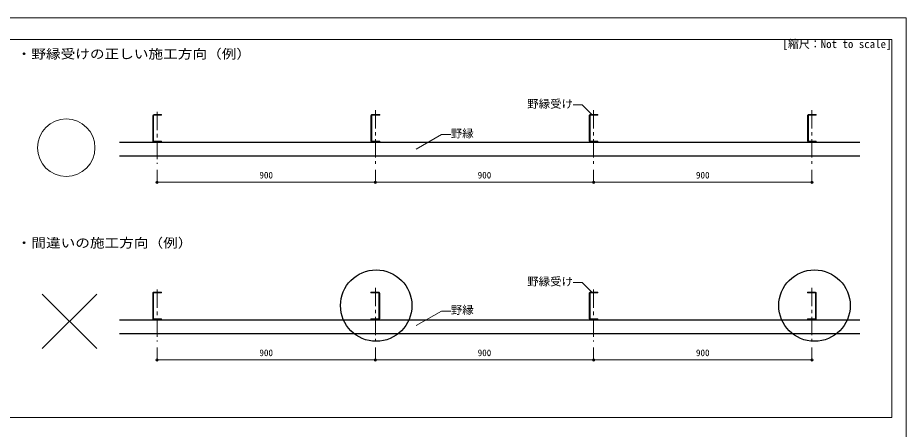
# Model space of a CAD drawing. Units: millimetres on the paper. Extents: x -195 to 195, y -1209 to 138.
# Drawn here: x -49.2 to 195, y 24.3 to 137.5 of the extents above; entities that cross this region are included whole.
import ezdxf
from ezdxf.enums import TextEntityAlignment as Align

# ---------------------------------------------------------------- set-up
doc = ezdxf.new("R2010")
doc.units = ezdxf.units.MM
doc.header["$PDMODE"] = 32
doc.header["$PDSIZE"] = 0.6
doc.linetypes.add('CHAIN1', pattern=[8, 5, -1, 1, -1])
doc.linetypes.add('DASHED1', pattern=[1.8, 1.2, -0.6])
for name, color, linetype, lineweight in [('0-0_中心線', 4, 'CHAIN1', 9), ('0-2_野縁受け', 3, 'Continuous', 18), ('0-3_野縁', 2, 'Continuous', 25), ('0-5_寸法', 4, 'Continuous', 9), ('0-6_文字', 7, 'Continuous', 18), ('0-C_ビス・アンカーボルト・強調図形', 2, 'Continuous', 25), ('F-3_野縁', 3, 'Continuous', 18)]:
    doc.layers.add(name, color=color, linetype=linetype, lineweight=lineweight)
doc.layers.add('F-6_文字', color=7, linetype='Continuous')
doc.styles.add('ＭＳ ゴシック', font='')
doc.styles.get('ＭＳ ゴシック').set_extended_font_data('MS Gothic')

msp = doc.modelspace()

# ---------------------------------------------------------------- linework, layer by layer
at = {"layer": '0-0_中心線'}
for p, q in [((-10.926, 111.572), (-10.926, 97.343)), ((49.074, 112.054), (49.074, 97.343)), ((109.074, 112.054), (109.074, 97.343)), ((169.074, 112.054), (169.074, 97.343)), ((-10.926, 62.688), (-10.926, 48.458)), ((49.074, 63.17), (49.074, 48.458)), ((109.074, 62.688), (109.074, 48.458)), ((169.074, 63.17), (169.074, 48.458))]:
    msp.add_line(p, q, dxfattribs=at)
at = {"layer": '0-2_野縁受け'}
for p, q in [((-12.126, 103.694), (-12.126, 110.494)), ((-12.126, 110.294), (-12.126, 103.694)), ((-11.888, 110.574), (-11.888, 103.614)), ((-11.808, 110.654), (-9.728, 110.654)), ((-9.726, 110.894), (-11.726, 110.894)), ((-9.726, 110.654), (-9.726, 110.894)), ((47.874, 103.694), (47.874, 110.494)), ((47.874, 110.294), (47.874, 103.694)), ((48.112, 110.574), (48.112, 103.614)), ((48.192, 110.654), (50.272, 110.654)), ((50.274, 110.894), (48.274, 110.894)), ((50.274, 110.654), (50.274, 110.894)), ((107.874, 103.694), (107.874, 110.494)), ((107.874, 110.294), (107.874, 103.694)), ((108.112, 110.574), (108.112, 103.614)), ((108.192, 110.654), (110.272, 110.654)), ((110.274, 110.894), (108.274, 110.894)), ((110.274, 110.654), (110.274, 110.894)), ((167.874, 103.694), (167.874, 110.494)), ((167.874, 110.294), (167.874, 103.694)), ((168.112, 110.574), (168.112, 103.614)), ((168.192, 110.654), (170.272, 110.654)), ((170.274, 110.894), (168.274, 110.894)), ((170.274, 110.654), (170.274, 110.894)), ((-9.728, 103.534), (-11.808, 103.534)), ((-11.726, 103.294), (-10.066, 103.294)), ((-11.726, 103.294), (-9.726, 103.294)), ((-9.726, 103.294), (-9.726, 103.534)), ((50.272, 103.534), (48.192, 103.534)), ((48.274, 103.294), (49.934, 103.294)), ((48.274, 103.294), (50.274, 103.294)), ((50.274, 103.294), (50.274, 103.534)), ((110.272, 103.534), (108.192, 103.534)), ((108.274, 103.294), (109.934, 103.294)), ((108.274, 103.294), (110.274, 103.294)), ((110.274, 103.294), (110.274, 103.534)), ((170.272, 103.534), (168.192, 103.534)), ((168.274, 103.294), (169.934, 103.294)), ((168.274, 103.294), (170.274, 103.294)), ((170.274, 103.294), (170.274, 103.534)), ((-12.126, 54.809), (-12.126, 61.609)), ((-12.126, 61.409), (-12.126, 54.809)), ((-11.888, 61.689), (-11.888, 54.729)), ((-11.808, 61.769), (-9.728, 61.769)), ((-9.726, 62.009), (-11.726, 62.009)), ((-9.726, 61.769), (-9.726, 62.009)), ((47.874, 62.009), (49.874, 62.009)), ((47.874, 61.769), (47.874, 62.009)), ((49.956, 61.769), (47.876, 61.769)), ((50.036, 61.689), (50.036, 54.729)), ((50.274, 54.809), (50.274, 61.609)), ((50.274, 61.409), (50.274, 54.809)), ((107.874, 54.809), (107.874, 61.609)), ((107.874, 61.409), (107.874, 54.809)), ((108.112, 61.689), (108.112, 54.729)), ((108.192, 61.769), (110.272, 61.769)), ((110.274, 62.009), (108.274, 62.009)), ((110.274, 61.769), (110.274, 62.009)), ((167.874, 62.009), (169.874, 62.009)), ((167.874, 61.769), (167.874, 62.009)), ((169.956, 61.769), (167.876, 61.769)), ((170.036, 61.689), (170.036, 54.729)), ((170.274, 54.809), (170.274, 61.609)), ((170.274, 61.409), (170.274, 54.809)), ((-9.728, 54.649), (-11.808, 54.649)), ((-11.726, 54.409), (-10.066, 54.409)), ((-11.726, 54.409), (-9.726, 54.409)), ((-9.726, 54.409), (-9.726, 54.649)), ((47.874, 54.409), (47.874, 54.649)), ((49.874, 54.409), (47.874, 54.409)), ((47.876, 54.649), (49.956, 54.649)), ((49.874, 54.409), (48.214, 54.409)), ((110.272, 54.649), (108.192, 54.649)), ((108.274, 54.409), (109.934, 54.409)), ((108.274, 54.409), (110.274, 54.409)), ((110.274, 54.409), (110.274, 54.649)), ((167.874, 54.409), (167.874, 54.649)), ((169.874, 54.409), (167.874, 54.409)), ((167.876, 54.649), (169.956, 54.649)), ((169.874, 54.409), (168.214, 54.409))]:
    msp.add_line(p, q, dxfattribs=at)
at = {"layer": '0-2_野縁受け', "linetype": 'DASHED1'}
for p, q in [((-12.126, 103.694), (-12.126, 110.494)), ((-12.126, 110.294), (-12.126, 103.694)), ((-9.726, 110.894), (-11.726, 110.894)), ((47.874, 103.694), (47.874, 110.494)), ((47.874, 110.294), (47.874, 103.694)), ((50.274, 110.894), (48.274, 110.894)), ((107.874, 103.694), (107.874, 110.494)), ((107.874, 110.294), (107.874, 103.694)), ((110.274, 110.894), (108.274, 110.894)), ((167.874, 103.694), (167.874, 110.494)), ((167.874, 110.294), (167.874, 103.694)), ((170.274, 110.894), (168.274, 110.894)), ((-11.726, 103.294), (-10.066, 103.294)), ((48.274, 103.294), (49.934, 103.294)), ((108.274, 103.294), (109.934, 103.294)), ((168.274, 103.294), (169.934, 103.294)), ((-12.126, 54.809), (-12.126, 61.609)), ((-12.126, 61.409), (-12.126, 54.809)), ((-9.726, 62.009), (-11.726, 62.009)), ((47.874, 62.009), (49.874, 62.009)), ((50.274, 54.809), (50.274, 61.609)), ((50.274, 61.409), (50.274, 54.809)), ((107.874, 54.809), (107.874, 61.609)), ((107.874, 61.409), (107.874, 54.809)), ((110.274, 62.009), (108.274, 62.009)), ((167.874, 62.009), (169.874, 62.009)), ((170.274, 54.809), (170.274, 61.609)), ((170.274, 61.409), (170.274, 54.809)), ((-11.726, 54.409), (-10.066, 54.409)), ((49.874, 54.409), (48.214, 54.409)), ((108.274, 54.409), (109.934, 54.409)), ((169.874, 54.409), (168.214, 54.409))]:
    msp.add_line(p, q, dxfattribs=at)
at = {"layer": '0-2_野縁受け'}
for centre, radius, start, end in [((-11.726, 110.494), 0.4, 90, 180), ((-11.808, 110.574), 0.08, 90, 180), ((48.274, 110.494), 0.4, 90, 180), ((48.192, 110.574), 0.08, 90, 180), ((108.274, 110.494), 0.4, 90, 180), ((108.192, 110.574), 0.08, 90, 180), ((168.274, 110.494), 0.4, 90, 180), ((168.192, 110.574), 0.08, 90, 180), ((-11.726, 103.694), 0.4, 180, 270), ((-11.808, 103.614), 0.08, 180, 270), ((48.274, 103.694), 0.4, 180, 270), ((48.274, 103.694), 0.4, 180, 270), ((48.192, 103.614), 0.08, 180, 270), ((108.274, 103.694), 0.4, 180, 270), ((108.274, 103.694), 0.4, 180, 270), ((108.192, 103.614), 0.08, 180, 270), ((168.274, 103.694), 0.4, 180, 270), ((168.274, 103.694), 0.4, 180, 270), ((168.192, 103.614), 0.08, 180, 270), ((-11.726, 61.609), 0.4, 90, 180), ((-11.808, 61.689), 0.08, 90, 180), ((49.874, 61.609), 0.4, 0, 90), ((49.956, 61.689), 0.08, 0, 90), ((108.274, 61.609), 0.4, 90, 180), ((108.192, 61.689), 0.08, 90, 180), ((169.874, 61.609), 0.4, 0, 90), ((169.956, 61.689), 0.08, 0, 90), ((-11.726, 54.809), 0.4, 180, 270), ((-11.726, 54.809), 0.4, 180, 270), ((-11.808, 54.729), 0.08, 180, 270), ((49.874, 54.809), 0.4, 270, 0), ((49.874, 54.809), 0.4, 270, 0), ((49.956, 54.729), 0.08, 270, 0), ((108.274, 54.809), 0.4, 180, 270), ((108.274, 54.809), 0.4, 180, 270), ((108.192, 54.729), 0.08, 180, 270), ((169.874, 54.809), 0.4, 270, 0), ((169.874, 54.809), 0.4, 270, 0), ((169.956, 54.729), 0.08, 270, 0)]:
    msp.add_arc(centre, radius, start, end, dxfattribs=at)
at = {"layer": '0-2_野縁受け', "linetype": 'DASHED1'}
for centre, start, end in [((48.274, 110.494), 90, 180), ((108.274, 110.494), 90, 180), ((168.274, 110.494), 90, 180), ((-11.726, 103.694), 180, 270), ((48.274, 103.694), 180, 270), ((48.274, 103.694), 180, 270), ((108.274, 103.694), 180, 270), ((108.274, 103.694), 180, 270), ((168.274, 103.694), 180, 270), ((168.274, 103.694), 180, 270), ((-11.726, 61.609), 90, 180), ((49.874, 61.609), 0, 90), ((108.274, 61.609), 90, 180), ((169.874, 61.609), 0, 90), ((-11.726, 54.809), 180, 270), ((-11.726, 54.809), 180, 270), ((49.874, 54.809), 270, 0), ((49.874, 54.809), 270, 0), ((108.274, 54.809), 180, 270), ((108.274, 54.809), 180, 270), ((169.874, 54.809), 270, 0), ((169.874, 54.809), 270, 0)]:
    msp.add_arc(centre, 0.4, start, end, dxfattribs=at)
at = {"layer": '0-3_野縁'}
for p, q in [((-21.22, 103.294), (182.287, 103.294)), ((-21.22, 99.494), (182.287, 99.494)), ((-21.22, 54.409), (182.287, 54.409)), ((-21.22, 50.609), (182.287, 50.609))]:
    msp.add_line(p, q, dxfattribs=at)
at = {"layer": '0-5_寸法'}
for p, q in [((-10.926, 92.222), (-10.926, 95.661)), ((49.074, 92.222), (49.074, 95.661)), ((49.074, 92.222), (49.074, 95.661)), ((109.074, 92.222), (109.074, 95.661)), ((109.074, 92.222), (109.074, 95.661)), ((-10.926, 92.222), (49.074, 92.222)), ((49.074, 92.222), (109.074, 92.222)), ((-10.926, 43.337), (-10.926, 46.777)), ((49.074, 43.337), (49.074, 46.777)), ((49.074, 43.337), (49.074, 46.777)), ((109.074, 43.337), (109.074, 46.777)), ((109.074, 43.337), (109.074, 46.777)), ((-10.926, 43.337), (49.074, 43.337)), ((49.074, 43.337), (109.074, 43.337))]:
    msp.add_line(p, q, dxfattribs=at)
for points in [[(109.074, 92.222), (169.074, 92.222), (169.074, 95.661)], [(109.074, 43.337), (169.074, 43.337), (169.074, 46.777)]]:
    msp.add_lwpolyline(points, dxfattribs=at)
at = {"layer": '0-5_寸法', "color": 7}
for p in [(-10.926, 92.222), (49.074, 92.222), (109.074, 92.222), (169.074, 92.222), (-10.926, 43.337), (49.074, 43.337), (109.074, 43.337), (169.074, 43.337)]:
    msp.add_point(p, dxfattribs=at)
at = {"layer": '0-6_文字'}
for p, q in [((67.233, 105.367), (60.33, 101.382)), ((67.233, 105.367), (69.789, 105.367)), ((103.411, 64.645), (105.929, 64.645)), ((105.929, 64.645), (108.687, 61.887)), ((-42.47, 61.446), (-27.47, 46.446)), ((-42.47, 46.446), (-27.47, 61.446)), ((67.233, 56.807), (60.33, 52.822)), ((67.233, 56.807), (69.789, 56.807))]:
    msp.add_line(p, q, dxfattribs=at)
msp.add_lwpolyline([(103.411, 113.534), (105.929, 113.534), (108.687, 110.776)], dxfattribs=at)
msp.add_circle((-35.891, 101.745), 7.909, dxfattribs=at)
at = {"layer": '0-C_ビス・アンカーボルト・強調図形'}
for centre in [(49.317, 58.295), (169.794, 58.295)]:
    msp.add_circle(centre, 9.817, dxfattribs=at)
at = {"layer": 'F-3_野縁'}
for p, q in [((-195, 137.5), (195, 137.5)), ((195, 137.5), (195, -137.5))]:
    msp.add_line(p, q, dxfattribs=at)
for points in [[(-191, 131.5), (-191, 27.5), (191, 27.5)], [(-191, 131.5), (191, 131.5), (191, 27.5)]]:
    msp.add_lwpolyline(points, dxfattribs=at)

# ---------------------------------------------------------------- texts
at = {"layer": '0-5_寸法', "style": 'ＭＳ ゴシック'}
for p in [(17.199, 92.722), (77.199, 92.722), (137.199, 92.722), (17.199, 43.837), (77.199, 43.837), (137.199, 43.837)]:
    msp.add_text('900', height=1.833, dxfattribs=at).set_placement(p, align=Align.BOTTOM_LEFT)
at = {"layer": '0-6_文字', "style": 'ＭＳ ゴシック', "width": 1.05}
for s, p in [('野縁受け', (90.811, 112.034)), ('野縁', (69.789, 103.867)), ('野縁受け', (90.811, 63.145)), ('野縁', (69.789, 55.307))]:
    msp.add_text(s, height=2.199, dxfattribs=at).set_placement(p, align=Align.BOTTOM_LEFT)
at = {"layer": 'F-6_文字', "style": 'ＭＳ ゴシック'}
msp.add_text('[縮尺：Not to scale]', height=2.199, dxfattribs=at).set_placement((161, 128.5), align=Align.BOTTOM_LEFT)
at = {"layer": 'F-6_文字', "style": 'ＭＳ ゴシック', "width": 1.15}
for s, p in [('・野縁受けの正しい施工方向（例）', (-49.5, 125.5)), ('・間違いの施工方向（例）', (-49.5, 73.5))]:
    msp.add_text(s, height=2.566, dxfattribs=at).set_placement(p, align=Align.BOTTOM_LEFT)

doc.saveas('drawing.dxf')
